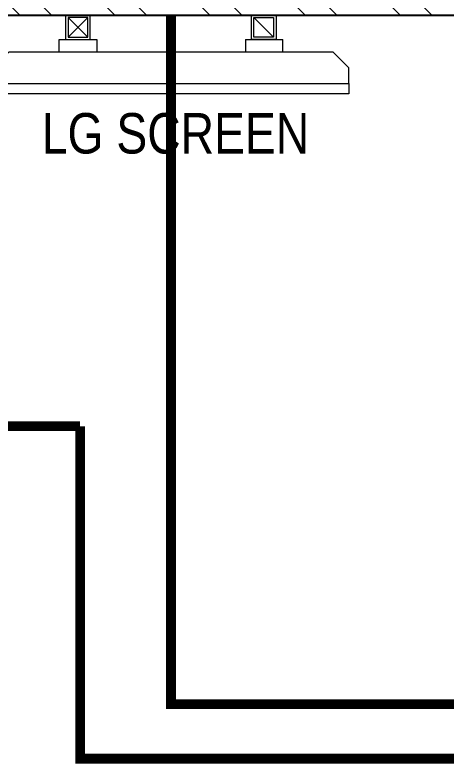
# Model space of a CAD drawing. Header units: millimetres. Extents: x 8916 to 22657, y -1037022 to -1027677.
# Drawn here: x 12447 to 12982, y -1029468 to -1028539 of the extents above; entities that cross this region are included whole.
import ezdxf
from ezdxf.lldxf.tags import DXFTag

# ---------------------------------------------------------------- set-up
doc = ezdxf.new("R2010")
doc.units = ezdxf.units.MM
doc.header["$LTSCALE"] = 40
doc.header["$PDMODE"] = 3
doc.linetypes.add('ACAD_ISO03W100', pattern=[30, 12, -18])
for name, color, linetype, lineweight in [('dimensions', 149, 'Continuous', 5), ('Floor-Unit', 1, 'Continuous', 13), ('LENS_HATCH_WALL', 251, 'Continuous', 5), ('LENS_PARTITION', 21, 'Continuous', 25), ('TV', 3, 'Continuous', 18)]:
    doc.layers.add(name, color=color, linetype=linetype, lineweight=lineweight)
doc.layers.add('wall', color=5, linetype='Continuous')
doc.styles.get("Standard").update_dxf_attribs({"font": 'ARIALN.TTF'})
tags = doc.linetypes.add('DASHED2', pattern=[0.375, 0.25, -0.125]).pattern_tags.tags
tags[6:7] = [DXFTag(74, 4), DXFTag(75, 0), DXFTag(340, '0'), DXFTag(46, 1.0), DXFTag(50, 0.0), DXFTag(44, 0.0), DXFTag(45, 0.0)]
tags[4:5] = [DXFTag(74, 4), DXFTag(75, 0), DXFTag(340, '0'), DXFTag(46, 1.0), DXFTag(50, 0.0), DXFTag(44, 0.0), DXFTag(45, 0.0)]
doc.dimstyles.new('Working', dxfattribs={"dimscale": 0.8, "dimtxt": 100, "dimasz": 50, "dimexe": 50, "dimexo": 50, "dimgap": 0, "dimtad": 1, "dimdec": 0, "dimtxsty": 'Standard', "dimblk": 'ARCHTICK', "dimcen": 0, "dimdle": 50, "dimclrd": 250, "dimclre": 8, "dimclrt": 7, "dimazin": 3, "dimtfac": 1, "dimtdec": 0, "dimtmove": 1, "dimatfit": 3, "dimfxl": 3, "dimlwd": 5, "dimlwe": 0})

# ---------------------------------------------------------------- blocks, each defined once
blk = doc.blocks.new('sfeqwef')
at = {"layer": 'LENS_HATCH_WALL', "ltscale": 12}
h = blk.add_hatch(dxfattribs=at)
h.set_pattern_fill('ANSI32', color=256, scale=222, style=0)
h.set_pattern_definition([(44.99999999999999, (-26297894.81729468, 1620009.821466953), (-58.86663953378008, 58.86663953378008), []), (44.99999999999999, (-26297855.57286839, 1620009.821466953), (-58.86663953378008, 58.86663953378008), [])])
h.paths.add_polyline_path([(0, -12780), (0, -11249), (-250, -11249), (-250, -12530), (-8233, -12530.00000000001), (-8233, -12780.00000000002)])
h.paths.add_polyline_path([(-453, -11018), (-453, -10867.99999999999), (-1823, -10867.99999999999), (-1823, -11089.99999999999), (-1673, -11089.99999999999), (-1673, -11018)])
h.paths.add_polyline_path([(-1673, -11771), (-1673, -11089.99999999999), (-1823, -11089.99999999999), (-1823, -11771)])
h.paths.add_polyline_path([(0, -10609), (0, -8548), (-250, -8548), (-250, -10609)])
h.paths.add_polyline_path([(0, -8321.999999999998), (0, -469), (-250, -469), (-250, -6707), (-250, -8321.999999999998)])
h.paths.add_polyline_path([(-471, -250), (-471, 0), (-4033, 0), (-4033, -250.0000000000073)])
h.paths.add_polyline_path([(-4683, -250.0000000000073), (-4683, -7.276e-12), (-7574, -7.276e-12), (-7574, -250.0000000000073)])
h.paths.add_polyline_path([(-8083, -2517), (-8083, -469), (-8233, -469), (-8233, -2517)])
at = {"layer": 'wall', "color": 1}
blk.add_line((-250, -469), (-250, -6707), dxfattribs=at)
blk = doc.blocks.new('CLINIC SCREEN')
at = {"layer": 'TV'}
for p, q in [((-103.1090284835081, 42.85441964946222), (-127.41143117717, 18.55201695591677)), ((-127.41143117717, 42.85441964946222), (-103.1090284835081, 18.55201695591677)), ((102.7052824412239, 42.85441964946222), (127.0076851347694, 18.55201695591677))]:
    blk.add_line(p, q, dxfattribs=at)
at = {"layer": 'TV', "ltscale": 12}
for p, q in [((-138.5315413422649, 0), (-138.5315413422649, 15.514207008644)), ((-138.5315413422649, 15.514207008644), (-91.9889203159837, 15.514207008644)), ((-91.9889203159837, 15.514207008644), (-91.9889203159837, 0)), ((91.98892031621654, 15.514207008644), (91.98892031621654, 0)), ((91.98892031621654, 15.514207008644), (138.5315413424978, 15.514207008644)), ((138.5315413424978, 0), (138.5315413424978, 15.514207008644)), ((-219.9999999998836, -19.41163062257692), (-200.5883693771902, 0)), ((200.5883693774231, 0), (-200.5883693771902, 0)), ((220.0000000001164, -19.41163062257692), (200.5883693774231, 0)), ((-219.9999999998836, -38.82326124538668), (-219.9999999998836, -19.41163062257692)), ((220.0000000001164, -38.82326124538668), (220.0000000001164, -19.41163062257692))]:
    blk.add_line(p, q, dxfattribs=at)
at = {"layer": 'TV'}
for points in [[(-130.4492315138923, 15.51421661919448), (-100.0712281469023, 15.51421661919448), (-100.0712281469023, 45.89221998606809), (-130.4492315138923, 45.89221998606809)], [(-127.41143117717, 18.55201695591677), (-103.1090284835081, 18.55201695591677), (-103.1090284835081, 42.85441964946222), (-127.41143117717, 42.85441964946222)], [(130.0454854714917, 15.51421661919448), (99.6674821045017, 15.51421661919448), (99.6674821045017, 45.89221998606809), (130.0454854714917, 45.89221998606809)], [(127.0076851347694, 18.55201695591677), (102.7052824412239, 18.55201695591677), (102.7052824412239, 42.85441964946222), (127.0076851347694, 42.85441964946222)]]:
    blk.add_lwpolyline(points, close=True, dxfattribs=at)
at = {"layer": 'TV', "ltscale": 12}
blk.add_lwpolyline([(-219.9999999998836, -51.71278328332118), (-219.9999999998836, -38.82326124538668), (220.0000000001164, -38.82326124538668), (220.0000000001164, -51.71278328332118)], close=True, dxfattribs=at)
at = {"layer": 'Floor-Unit', "color": 0}
blk.add_text('LG SCREEN', height=50, dxfattribs=at).set_placement((-159.9435663456097, -125.4256307032192))
blk = doc.blocks.new('_ArchTick')
at = {"const_width": 0.15}
blk.add_lwpolyline([(-0.5, -0.5), (0.5, 0.5)], dxfattribs=at)
blk = doc.blocks.new('*D122')
at = {"layer": 'Defpoints', "color": 0, "ltscale": 50, "transparency": 16777216}
for p in [(9525.38785767823, -1027863.111514176), (21805.38785767823, -1028538.72895679), (9525.38785767823, -1028759.72895679)]:
    blk.add_point(p, dxfattribs=at)
at = {"layer": 'dimensions', "color": 8, "linetype": 'DASHED2', "lineweight": 0, "ltscale": 50, "transparency": 16777216}
for p, q in [((9525.38785767823, -1028263.111514176), (9525.38785767823, -1027823.111514176)), ((21805.38785767823, -1028263.111514176), (21805.38785767823, -1027823.111514176))]:
    blk.add_line(p, q, dxfattribs=at)
at = {"layer": 'dimensions', "color": 250, "linetype": 'DASHED2', "lineweight": 5, "ltscale": 50, "transparency": 16777216}
for p, q in [((9485.387857678232, -1027863.111514176), (15314.31009505886, -1027863.111514176)), ((21845.38785767823, -1027863.111514176), (16016.4656202976, -1027863.111514176))]:
    blk.add_line(p, q, dxfattribs=at)
at = {"layer": 'dimensions', "color": 250, "lineweight": 5, "ltscale": 50, "transparency": 16777216, "xscale": 40, "yscale": 40, "zscale": 40, "rotation": 180}
blk.add_blockref('_ArchTick', (9525.38785767823, -1027863.111514176), dxfattribs=at)
at = {"layer": 'dimensions', "color": 250, "lineweight": 5, "ltscale": 50, "transparency": 16777216, "xscale": 40, "yscale": 40, "zscale": 40}
blk.add_blockref('_ArchTick', (21805.38785767823, -1027863.111514176), dxfattribs=at)
at = {"layer": 'dimensions', "color": 7, "ltscale": 50, "transparency": 16777216, "insert": (15665.38785767823, -1027863.111514176), "char_height": 80, "attachment_point": 5, "bg_fill": 3, "box_fill_scale": 1.25, "bg_fill_color": 9, "bg_fill_true_color": 13158600, "bg_fill_transparency": 0}
blk.add_mtext('\\A1;12280 [40\'-3 1/2"]', dxfattribs=at)

msp = doc.modelspace()

# ---------------------------------------------------------------- linework, layer by layer
at = {"color": 13, "linetype": 'ACAD_ISO03W100', "ltscale": 0.01, "true_color": 0xff4747, "const_width": 12}
for points in [[(14441.63806989684, -1029391.333442652), (12640.21781168773, -1029391.333442652), (12640.21781168773, -1028538.72895679)], [(12527.66993413016, -1029047.35259966), (12239.3878576745, -1029047.35259966)], [(14441.63806989684, -1029458.592427639), (12527.66993413016, -1029458.592427639), (12527.66993413016, -1029047.35259966)]]:
    msp.add_lwpolyline(points, dxfattribs=at)

# ---------------------------------------------------------------- block references
at = {"rotation": 90}
msp.add_blockref('sfeqwef', (9275.38785767823, -1028288.728956791), dxfattribs=at)
at = {"layer": 'LENS_PARTITION'}
msp.add_blockref('CLINIC SCREEN', (12640.21781168773, -1028584.621176777), dxfattribs=at)

# ---------------------------------------------------------------- next in the draw order: dimensions: what is measured, and where the dimension line sits
at = {"layer": 'dimensions', "ltscale": 50}
dim = msp.add_linear_dim(base=(9525.38785767823, -1027863.111514176), p1=(21805.38785767823, -1028538.72895679), p2=(9525.38785767823, -1028759.72895679), dimstyle='Working', override={"dimfxl": 500, "dimfxlon": 1, "dimtfill": 1, "dimarcsym": 1}, dxfattribs=at)
dim.commit()
dim.dimension.update_dxf_attribs({"geometry": '*D122', "text_midpoint": (15665.38785767823, -1027863.111514176)})

doc.saveas('drawing.dxf')
